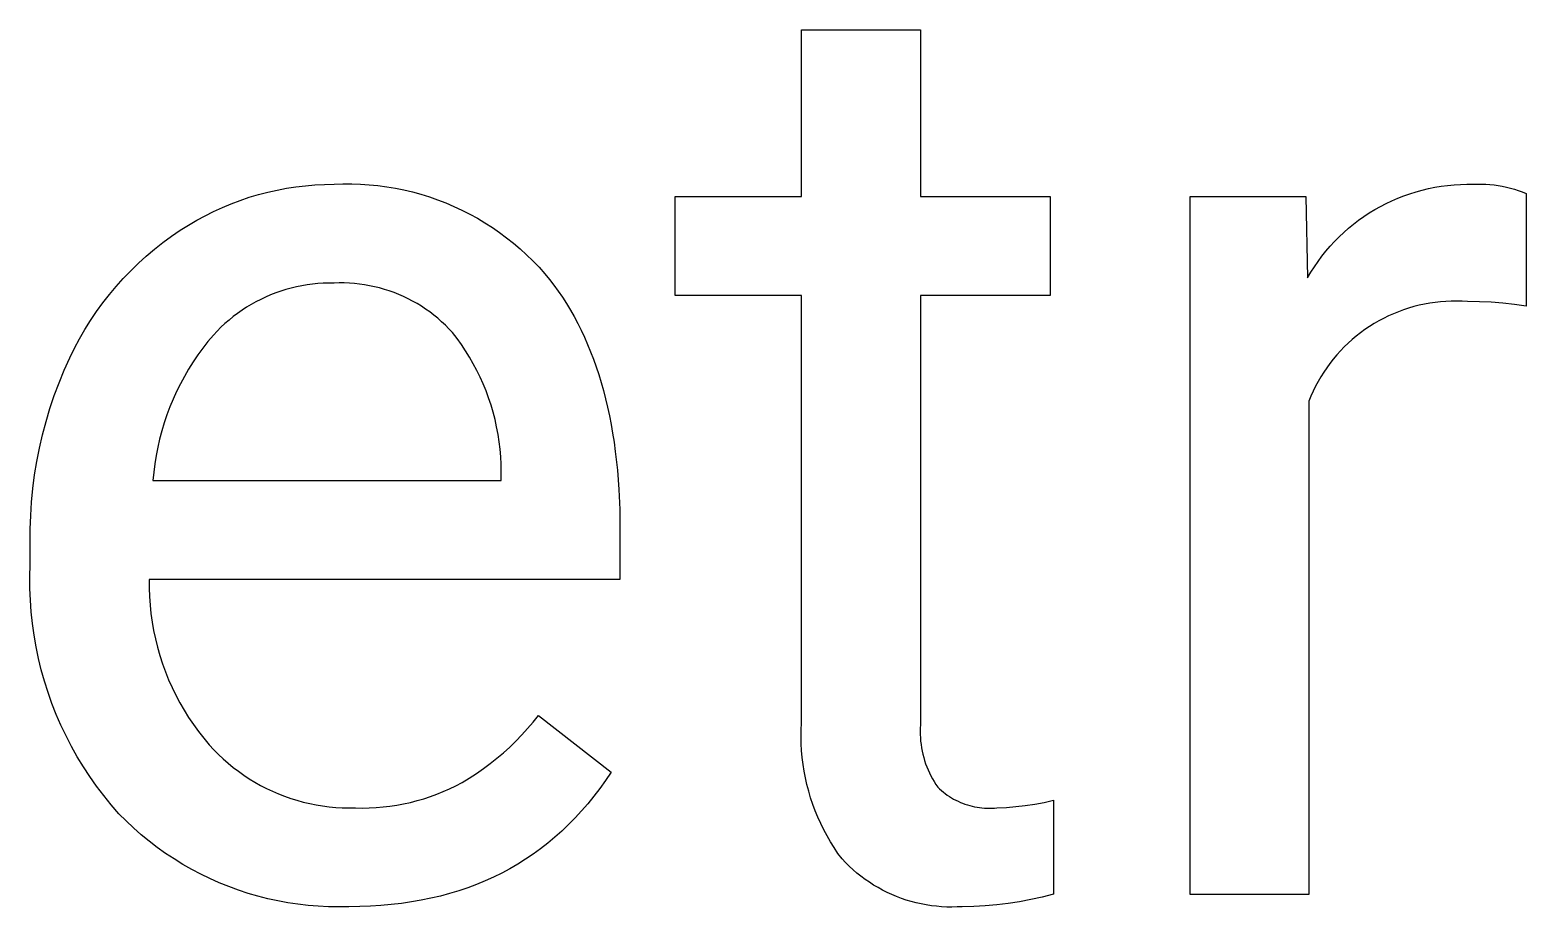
# Model space of a CAD drawing. Header units: millimetres. Extents: x 1422 to 6060, y -58 to 3182.
# Drawn here: x 5858.9 to 5911.9, y 352.2 to 383.3 of the extents above; entities that cross this region are included whole.
import ezdxf

# ---------------------------------------------------------------- set-up
doc = ezdxf.new("R2010")
doc.units = ezdxf.units.MM
doc.header["$MEASUREMENT"] = 0
doc.layers.add('Domyślny', color=7, linetype='Continuous', true_color=0x000000)

msp = doc.modelspace()

# ---------------------------------------------------------------- linework, layer by layer
at = {"layer": 'Domyślny'}
for p, q in [((5886.206, 377.35), (5886.206, 383.255)), ((5886.206, 383.255), (5890.416, 383.255)), ((5890.416, 383.255), (5890.416, 377.35)), ((5867.969, 377.646), (5868.304, 377.697)), ((5868.304, 377.697), (5868.641, 377.737)), ((5868.641, 377.737), (5868.979, 377.766)), ((5868.979, 377.766), (5869.318, 377.782)), ((5869.318, 377.782), (5869.657, 377.787)), ((5869.657, 377.787), (5869.967, 377.799)), ((5869.967, 377.799), (5870.278, 377.8)), ((5870.278, 377.8), (5870.589, 377.791)), ((5870.589, 377.791), (5870.899, 377.771)), ((5870.899, 377.771), (5871.209, 377.74)), ((5871.209, 377.74), (5871.517, 377.7)), ((5871.517, 377.7), (5871.824, 377.648)), ((5908.63, 377.681), (5908.855, 377.718)), ((5908.855, 377.718), (5909.081, 377.748)), ((5909.081, 377.748), (5909.309, 377.77)), ((5909.309, 377.77), (5909.536, 377.784)), ((5909.536, 377.784), (5909.765, 377.789)), ((5909.765, 377.789), (5909.993, 377.787)), ((5909.993, 377.787), (5910.14, 377.793)), ((5910.14, 377.793), (5910.286, 377.793)), ((5910.286, 377.793), (5910.433, 377.788)), ((5910.433, 377.788), (5910.58, 377.778)), ((5910.58, 377.778), (5910.726, 377.763)), ((5910.726, 377.763), (5910.872, 377.743)), ((5910.872, 377.743), (5911.016, 377.718)), ((5911.016, 377.718), (5911.16, 377.687)), ((5866.013, 377.097), (5866.33, 377.216)), ((5866.33, 377.216), (5866.651, 377.325)), ((5866.651, 377.325), (5866.976, 377.422)), ((5866.976, 377.422), (5867.305, 377.508)), ((5867.305, 377.508), (5867.635, 377.583)), ((5867.635, 377.583), (5867.969, 377.646)), ((5871.824, 377.648), (5872.128, 377.587)), ((5872.128, 377.587), (5872.431, 377.515)), ((5872.431, 377.515), (5872.731, 377.433)), ((5872.731, 377.433), (5873.028, 377.341)), ((5873.028, 377.341), (5873.321, 377.239)), ((5873.321, 377.239), (5873.611, 377.128)), ((5881.726, 373.851), (5881.726, 377.35)), ((5881.726, 377.35), (5886.206, 377.35)), ((5890.416, 377.35), (5895.009, 377.35)), ((5895.009, 377.35), (5895.009, 373.851)), ((5899.963, 352.637), (5899.963, 377.35)), ((5899.963, 377.35), (5904.057, 377.35)), ((5904.057, 377.35), (5904.125, 374.479)), ((5906.904, 377.106), (5907.11, 377.204)), ((5907.11, 377.204), (5907.319, 377.294)), ((5907.319, 377.294), (5907.532, 377.378)), ((5907.532, 377.378), (5907.747, 377.454)), ((5907.747, 377.454), (5907.965, 377.522)), ((5907.965, 377.522), (5908.184, 377.583)), ((5908.184, 377.583), (5908.406, 377.636)), ((5908.406, 377.636), (5908.63, 377.681)), ((5911.16, 377.687), (5911.303, 377.652)), ((5911.303, 377.652), (5911.444, 377.612)), ((5911.444, 377.612), (5911.584, 377.567)), ((5911.584, 377.567), (5911.722, 377.517)), ((5911.722, 377.517), (5911.858, 377.463)), ((5911.858, 377.463), (5911.858, 373.471)), ((5864.79, 376.512), (5865.088, 376.674)), ((5865.088, 376.674), (5865.391, 376.826)), ((5865.391, 376.826), (5865.699, 376.967)), ((5865.699, 376.967), (5866.013, 377.097)), ((5873.611, 377.128), (5873.898, 377.006)), ((5873.898, 377.006), (5874.179, 376.875)), ((5874.179, 376.875), (5874.457, 376.734)), ((5874.457, 376.734), (5874.729, 376.584)), ((5905.931, 376.512), (5906.117, 376.644)), ((5906.117, 376.644), (5906.308, 376.77)), ((5906.308, 376.77), (5906.502, 376.889)), ((5906.502, 376.889), (5906.701, 377.001)), ((5906.701, 377.001), (5906.904, 377.106)), ((5863.899, 375.944), (5864.211, 376.157)), ((5864.211, 376.157), (5864.498, 376.339)), ((5864.498, 376.339), (5864.79, 376.512)), ((5874.729, 376.584), (5874.996, 376.425)), ((5874.996, 376.425), (5875.258, 376.258)), ((5875.258, 376.258), (5875.514, 376.081)), ((5905.402, 376.077), (5905.573, 376.228)), ((5905.573, 376.228), (5905.75, 376.373)), ((5905.75, 376.373), (5905.931, 376.512)), ((5863.296, 375.487), (5863.594, 375.721)), ((5863.594, 375.721), (5863.899, 375.944)), ((5875.514, 376.081), (5875.763, 375.896)), ((5875.763, 375.896), (5876.007, 375.702)), ((5876.007, 375.702), (5876.243, 375.501)), ((5904.773, 375.417), (5904.922, 375.59)), ((5904.922, 375.59), (5905.076, 375.758)), ((5905.076, 375.758), (5905.236, 375.921)), ((5905.236, 375.921), (5905.402, 376.077)), ((5862.727, 374.989), (5863.007, 375.243)), ((5863.007, 375.243), (5863.296, 375.487)), ((5876.243, 375.501), (5876.473, 375.291)), ((5876.473, 375.291), (5876.696, 375.074)), ((5876.696, 375.074), (5876.911, 374.849)), ((5904.365, 374.868), (5904.494, 375.056)), ((5904.494, 375.056), (5904.631, 375.239)), ((5904.631, 375.239), (5904.773, 375.417)), ((5862.193, 374.453), (5862.455, 374.726)), ((5862.455, 374.726), (5862.727, 374.989)), ((5876.911, 374.849), (5877.118, 374.618)), ((5877.118, 374.618), (5877.282, 374.417)), ((5904.125, 374.479), (5904.242, 374.676)), ((5904.242, 374.676), (5904.365, 374.868)), ((5861.698, 373.882), (5861.941, 374.172)), ((5861.941, 374.172), (5862.193, 374.453)), ((5867.769, 374.001), (5867.587, 373.937)), ((5867.952, 374.058), (5867.769, 374.001)), ((5868.137, 374.11), (5867.952, 374.058)), ((5868.323, 374.155), (5868.137, 374.11)), ((5868.511, 374.193), (5868.323, 374.155)), ((5868.7, 374.225), (5868.511, 374.193)), ((5868.891, 374.251), (5868.7, 374.225)), ((5869.081, 374.27), (5868.891, 374.251)), ((5869.273, 374.282), (5869.081, 374.27)), ((5869.465, 374.289), (5869.273, 374.282)), ((5869.657, 374.288), (5869.465, 374.289)), ((5869.837, 374.293), (5869.657, 374.288)), ((5870.017, 374.292), (5869.837, 374.293)), ((5870.198, 374.285), (5870.017, 374.292)), ((5870.377, 374.272), (5870.198, 374.285)), ((5870.557, 374.253), (5870.377, 374.272)), ((5870.735, 374.228), (5870.557, 374.253)), ((5870.913, 374.196), (5870.735, 374.228)), ((5871.089, 374.159), (5870.913, 374.196)), ((5871.265, 374.116), (5871.089, 374.159)), ((5871.438, 374.066), (5871.265, 374.116)), ((5871.61, 374.011), (5871.438, 374.066)), ((5871.779, 373.95), (5871.61, 374.011)), ((5877.282, 374.417), (5877.44, 374.211)), ((5877.44, 374.211), (5877.593, 374)), ((5877.593, 374), (5877.742, 373.783)), ((5861.243, 373.277), (5861.465, 373.583)), ((5861.465, 373.583), (5861.698, 373.882)), ((5866.721, 373.529), (5866.556, 373.429)), ((5866.888, 373.622), (5866.721, 373.529)), ((5867.059, 373.71), (5866.888, 373.622)), ((5867.232, 373.792), (5867.059, 373.71)), ((5867.409, 373.867), (5867.232, 373.792)), ((5867.587, 373.937), (5867.409, 373.867)), ((5871.947, 373.884), (5871.779, 373.95)), ((5872.112, 373.811), (5871.947, 373.884)), ((5872.275, 373.733), (5872.112, 373.811)), ((5872.435, 373.65), (5872.275, 373.733)), ((5872.592, 373.561), (5872.435, 373.65)), ((5872.746, 373.467), (5872.592, 373.561)), ((5872.896, 373.368), (5872.746, 373.467)), ((5877.742, 373.783), (5877.884, 373.561)), ((5877.884, 373.561), (5878.022, 373.333)), ((5886.206, 373.851), (5881.726, 373.851)), ((5886.206, 358.702), (5886.206, 373.851)), ((5895.009, 373.851), (5890.416, 373.851)), ((5890.416, 373.851), (5890.416, 358.644)), ((5908.07, 373.502), (5907.884, 373.455)), ((5908.258, 373.543), (5908.07, 373.502)), ((5908.447, 373.577), (5908.258, 373.543)), ((5908.637, 373.605), (5908.447, 373.577)), ((5908.828, 373.626), (5908.637, 373.605)), ((5909.02, 373.64), (5908.828, 373.626)), ((5909.212, 373.648), (5909.02, 373.64)), ((5909.404, 373.65), (5909.212, 373.648)), ((5909.596, 373.644), (5909.404, 373.65)), ((5909.788, 373.632), (5909.596, 373.644)), ((5910.204, 373.627), (5909.788, 373.632)), ((5910.619, 373.609), (5910.204, 373.627)), ((5911.034, 373.577), (5910.619, 373.609)), ((5911.447, 373.531), (5911.034, 373.577)), ((5911.858, 373.471), (5911.447, 373.531)), ((5860.832, 372.643), (5861.032, 372.964)), ((5861.032, 372.964), (5861.243, 373.277)), ((5865.936, 372.979), (5865.79, 372.853)), ((5866.085, 373.099), (5865.936, 372.979)), ((5866.238, 373.215), (5866.085, 373.099)), ((5866.395, 373.325), (5866.238, 373.215)), ((5866.556, 373.429), (5866.395, 373.325)), ((5873.043, 373.264), (5872.896, 373.368)), ((5873.187, 373.154), (5873.043, 373.264)), ((5873.327, 373.04), (5873.187, 373.154)), ((5873.462, 372.921), (5873.327, 373.04)), ((5878.022, 373.333), (5878.155, 373.1)), ((5878.155, 373.1), (5878.282, 372.862)), ((5906.641, 372.948), (5906.475, 372.851)), ((5906.811, 373.039), (5906.641, 372.948)), ((5906.983, 373.123), (5906.811, 373.039)), ((5907.159, 373.202), (5906.983, 373.123)), ((5907.337, 373.275), (5907.159, 373.202)), ((5907.517, 373.341), (5907.337, 373.275)), ((5907.699, 373.401), (5907.517, 373.341)), ((5907.884, 373.455), (5907.699, 373.401)), ((5860.643, 372.315), (5860.832, 372.643)), ((5865.382, 372.448), (5865.19, 372.218)), ((5865.513, 372.588), (5865.382, 372.448)), ((5865.65, 372.723), (5865.513, 372.588)), ((5865.79, 372.853), (5865.65, 372.723)), ((5873.594, 372.798), (5873.462, 372.921)), ((5873.721, 372.67), (5873.594, 372.798)), ((5873.844, 372.538), (5873.721, 372.67)), ((5874.007, 372.327), (5873.844, 372.538)), ((5878.282, 372.862), (5878.404, 372.619)), ((5878.404, 372.619), (5878.521, 372.37)), ((5905.847, 372.41), (5905.7, 372.286)), ((5905.998, 372.528), (5905.847, 372.41)), ((5906.153, 372.642), (5905.998, 372.528)), ((5906.313, 372.749), (5906.153, 372.642)), ((5906.475, 372.851), (5906.313, 372.749)), ((5860.299, 371.641), (5860.465, 371.981)), ((5860.465, 371.981), (5860.643, 372.315)), ((5865.007, 371.982), (5864.831, 371.741)), ((5865.19, 372.218), (5865.007, 371.982)), ((5874.162, 372.111), (5874.007, 372.327)), ((5874.31, 371.89), (5874.162, 372.111)), ((5874.451, 371.663), (5874.31, 371.89)), ((5878.521, 372.37), (5878.633, 372.116)), ((5878.633, 372.116), (5878.739, 371.857)), ((5905.286, 371.886), (5905.157, 371.743)), ((5905.419, 372.024), (5905.286, 371.886)), ((5905.557, 372.158), (5905.419, 372.024)), ((5905.7, 372.286), (5905.557, 372.158)), ((5860.101, 371.201), (5860.299, 371.641)), ((5864.664, 371.493), (5864.505, 371.24)), ((5864.831, 371.741), (5864.664, 371.493)), ((5874.584, 371.432), (5874.451, 371.663)), ((5874.708, 371.197), (5874.584, 371.432)), ((5878.739, 371.857), (5878.84, 371.592)), ((5878.84, 371.592), (5878.937, 371.322)), ((5904.915, 371.444), (5904.802, 371.289)), ((5905.033, 371.596), (5904.915, 371.444)), ((5905.157, 371.743), (5905.033, 371.596)), ((5859.918, 370.754), (5860.101, 371.201)), ((5864.354, 370.981), (5864.213, 370.718)), ((5864.505, 371.24), (5864.354, 370.981)), ((5874.825, 370.958), (5874.708, 371.197)), ((5874.934, 370.715), (5874.825, 370.958)), ((5878.937, 371.322), (5879.027, 371.046)), ((5879.027, 371.046), (5879.113, 370.765)), ((5904.592, 370.967), (5904.496, 370.801)), ((5904.694, 371.13), (5904.592, 370.967)), ((5904.802, 371.289), (5904.694, 371.13)), ((5859.595, 369.844), (5859.749, 370.301)), ((5859.749, 370.301), (5859.918, 370.754)), ((5864.08, 370.45), (5863.956, 370.178)), ((5864.213, 370.718), (5864.08, 370.45)), ((5875.035, 370.468), (5874.934, 370.715)), ((5875.127, 370.218), (5875.035, 370.468)), ((5879.113, 370.765), (5879.194, 370.479)), ((5879.194, 370.479), (5879.269, 370.188)), ((5904.242, 370.283), (5904.17, 370.105)), ((5904.321, 370.459), (5904.242, 370.283)), ((5904.405, 370.631), (5904.321, 370.459)), ((5904.496, 370.801), (5904.405, 370.631)), ((5859.456, 369.381), (5859.595, 369.844)), ((5863.842, 369.902), (5863.736, 369.622)), ((5863.956, 370.178), (5863.842, 369.902)), ((5875.211, 369.965), (5875.127, 370.218)), ((5875.286, 369.71), (5875.211, 369.965)), ((5879.269, 370.188), (5879.339, 369.891)), ((5879.339, 369.891), (5879.404, 369.589)), ((5904.17, 370.105), (5904.17, 352.637)), ((5859.333, 368.914), (5859.456, 369.381)), ((5863.641, 369.339), (5863.555, 369.053)), ((5863.736, 369.622), (5863.641, 369.339)), ((5875.353, 369.452), (5875.286, 369.71)), ((5875.41, 369.192), (5875.353, 369.452)), ((5879.404, 369.589), (5879.464, 369.281)), ((5879.464, 369.281), (5879.518, 368.969)), ((5859.224, 368.444), (5859.333, 368.914)), ((5863.478, 368.764), (5863.411, 368.473)), ((5863.555, 369.053), (5863.478, 368.764)), ((5875.46, 368.93), (5875.41, 369.192)), ((5875.5, 368.666), (5875.46, 368.93)), ((5879.518, 368.969), (5879.568, 368.65)), ((5859.131, 367.97), (5859.224, 368.444)), ((5863.354, 368.179), (5863.307, 367.884)), ((5863.411, 368.473), (5863.354, 368.179)), ((5875.531, 368.402), (5875.5, 368.666)), ((5875.554, 368.136), (5875.531, 368.402)), ((5879.568, 368.65), (5879.612, 368.327)), ((5879.612, 368.327), (5879.685, 367.664)), ((5859.053, 367.493), (5859.131, 367.97)), ((5863.307, 367.884), (5863.27, 367.587)), ((5875.567, 367.87), (5875.554, 368.136)), ((5875.572, 367.604), (5875.567, 367.87)), ((5879.685, 367.664), (5879.737, 366.98)), ((5858.991, 367.014), (5859.053, 367.493)), ((5863.27, 367.587), (5863.243, 367.29)), ((5863.243, 367.29), (5875.572, 367.29)), ((5875.572, 367.29), (5875.572, 367.604)), ((5858.945, 366.533), (5858.991, 367.014)), ((5879.737, 366.98), (5879.768, 366.274)), ((5858.899, 365.569), (5858.914, 366.051)), ((5858.914, 366.051), (5858.945, 366.533)), ((5879.768, 366.274), (5879.778, 365.547)), ((5858.9, 365.086), (5858.899, 365.569)), ((5879.778, 365.547), (5879.778, 363.791)), ((5858.9, 364.31), (5858.9, 365.086)), ((5858.886, 363.893), (5858.9, 364.31)), ((5858.886, 363.475), (5858.886, 363.893)), ((5858.901, 363.058), (5858.886, 363.475)), ((5879.778, 363.791), (5863.106, 363.791)), ((5863.106, 363.791), (5863.106, 363.487)), ((5863.106, 363.487), (5863.116, 363.184)), ((5858.93, 362.642), (5858.901, 363.058)), ((5863.116, 363.184), (5863.138, 362.881)), ((5863.138, 362.881), (5863.169, 362.579)), ((5858.973, 362.227), (5858.93, 362.642)), ((5863.169, 362.579), (5863.211, 362.278)), ((5859.031, 361.813), (5858.973, 362.227)), ((5859.102, 361.402), (5859.031, 361.813)), ((5863.211, 362.278), (5863.264, 361.979)), ((5863.264, 361.979), (5863.327, 361.682)), ((5859.187, 360.993), (5859.102, 361.402)), ((5863.327, 361.682), (5863.4, 361.388)), ((5863.4, 361.388), (5863.484, 361.096)), ((5859.286, 360.588), (5859.187, 360.993)), ((5863.484, 361.096), (5863.577, 360.807)), ((5863.577, 360.807), (5863.681, 360.522)), ((5859.399, 360.186), (5859.286, 360.588)), ((5863.681, 360.522), (5863.795, 360.24)), ((5863.795, 360.24), (5863.918, 359.963)), ((5859.526, 359.788), (5859.399, 360.186)), ((5859.666, 359.395), (5859.526, 359.788)), ((5863.918, 359.963), (5864.051, 359.69)), ((5864.051, 359.69), (5864.193, 359.422)), ((5859.819, 359.007), (5859.666, 359.395)), ((5864.193, 359.422), (5864.345, 359.159)), ((5864.345, 359.159), (5864.505, 358.901)), ((5859.986, 358.624), (5859.819, 359.007)), ((5864.505, 358.901), (5864.675, 358.65)), ((5864.675, 358.65), (5864.853, 358.404)), ((5876.506, 358.507), (5876.702, 358.736)), ((5876.702, 358.736), (5876.891, 358.972)), ((5876.891, 358.972), (5879.46, 356.967)), ((5886.194, 358.459), (5886.206, 358.702)), ((5890.416, 358.644), (5890.409, 358.528)), ((5860.165, 358.247), (5859.986, 358.624)), ((5860.357, 357.877), (5860.165, 358.247)), ((5864.853, 358.404), (5865.04, 358.165)), ((5865.04, 358.165), (5865.235, 357.932)), ((5876.093, 358.066), (5876.303, 358.283)), ((5876.303, 358.283), (5876.506, 358.507)), ((5886.191, 358.215), (5886.194, 358.459)), ((5886.196, 357.971), (5886.191, 358.215)), ((5890.409, 358.528), (5890.407, 358.411)), ((5890.407, 358.411), (5890.408, 358.294)), ((5890.408, 358.294), (5890.413, 358.177)), ((5890.413, 358.177), (5890.423, 358.06)), ((5860.562, 357.513), (5860.357, 357.877)), ((5865.235, 357.932), (5865.393, 357.761)), ((5865.393, 357.761), (5865.557, 357.596)), ((5865.557, 357.596), (5865.726, 357.436)), ((5875.422, 357.458), (5875.652, 357.654)), ((5875.652, 357.654), (5875.876, 357.856)), ((5875.876, 357.856), (5876.093, 358.066)), ((5886.209, 357.727), (5886.196, 357.971)), ((5886.23, 357.484), (5886.209, 357.727)), ((5890.423, 358.06), (5890.436, 357.944)), ((5890.436, 357.944), (5890.454, 357.829)), ((5890.454, 357.829), (5890.475, 357.714)), ((5890.475, 357.714), (5890.501, 357.599)), ((5890.501, 357.599), (5890.53, 357.486)), ((5860.779, 357.157), (5860.562, 357.513)), ((5861.008, 356.808), (5860.779, 357.157)), ((5865.726, 357.436), (5865.901, 357.283)), ((5865.901, 357.283), (5866.081, 357.136)), ((5866.081, 357.136), (5866.266, 356.995)), ((5874.696, 356.917), (5874.944, 357.089)), ((5874.944, 357.089), (5875.186, 357.27)), ((5875.186, 357.27), (5875.422, 357.458)), ((5886.26, 357.242), (5886.23, 357.484)), ((5886.297, 357), (5886.26, 357.242)), ((5890.53, 357.486), (5890.563, 357.374)), ((5890.563, 357.374), (5890.6, 357.263)), ((5890.6, 357.263), (5890.641, 357.154)), ((5890.641, 357.154), (5890.686, 357.046)), ((5890.686, 357.046), (5890.734, 356.939)), ((5861.248, 356.467), (5861.008, 356.808)), ((5866.266, 356.995), (5866.456, 356.86)), ((5866.456, 356.86), (5866.65, 356.733)), ((5866.65, 356.733), (5866.849, 356.612)), ((5866.849, 356.612), (5867.052, 356.498)), ((5873.967, 356.482), (5874.184, 356.596)), ((5874.184, 356.596), (5874.443, 356.752)), ((5874.443, 356.752), (5874.696, 356.917)), ((5879.264, 356.673), (5879.062, 356.389)), ((5879.46, 356.967), (5879.264, 356.673)), ((5886.343, 356.761), (5886.297, 357)), ((5886.397, 356.523), (5886.343, 356.761)), ((5886.459, 356.287), (5886.397, 356.523)), ((5890.734, 356.939), (5890.786, 356.834)), ((5890.786, 356.834), (5890.842, 356.731)), ((5890.842, 356.731), (5890.901, 356.631)), ((5890.901, 356.631), (5890.963, 356.532)), ((5890.963, 356.532), (5891.029, 356.435)), ((5861.501, 356.134), (5861.248, 356.467)), ((5861.764, 355.81), (5861.501, 356.134)), ((5867.052, 356.498), (5867.259, 356.391)), ((5867.259, 356.391), (5867.469, 356.292)), ((5867.469, 356.292), (5867.683, 356.199)), ((5867.683, 356.199), (5867.899, 356.115)), ((5867.899, 356.115), (5868.119, 356.038)), ((5868.119, 356.038), (5868.341, 355.968)), ((5872.594, 355.957), (5872.83, 356.025)), ((5872.83, 356.025), (5873.063, 356.101)), ((5873.063, 356.101), (5873.293, 356.185)), ((5873.293, 356.185), (5873.521, 356.277)), ((5873.521, 356.277), (5873.746, 356.376)), ((5873.746, 356.376), (5873.967, 356.482)), ((5878.853, 356.115), (5878.639, 355.849)), ((5879.062, 356.389), (5878.853, 356.115)), ((5886.528, 356.053), (5886.459, 356.287)), ((5886.606, 355.821), (5886.528, 356.053)), ((5891.029, 356.435), (5891.093, 356.374)), ((5891.093, 356.374), (5891.159, 356.315)), ((5891.159, 356.315), (5891.226, 356.259)), ((5891.226, 356.259), (5891.296, 356.205)), ((5891.296, 356.205), (5891.367, 356.153)), ((5891.367, 356.153), (5891.44, 356.104)), ((5891.44, 356.104), (5891.515, 356.057)), ((5891.515, 356.057), (5891.591, 356.013)), ((5891.591, 356.013), (5891.669, 355.971)), ((5862.038, 355.495), (5861.764, 355.81)), ((5862.293, 355.238), (5862.038, 355.495)), ((5868.341, 355.968), (5868.565, 355.906)), ((5868.565, 355.906), (5868.791, 355.852)), ((5868.791, 355.852), (5869.019, 355.806)), ((5869.019, 355.806), (5869.249, 355.768)), ((5869.249, 355.768), (5869.479, 355.738)), ((5869.479, 355.738), (5869.711, 355.716)), ((5869.711, 355.716), (5869.943, 355.702)), ((5869.943, 355.702), (5870.176, 355.697)), ((5870.176, 355.697), (5870.408, 355.699)), ((5870.408, 355.699), (5870.654, 355.695)), ((5870.654, 355.695), (5870.899, 355.7)), ((5870.899, 355.7), (5871.144, 355.712)), ((5871.144, 355.712), (5871.389, 355.733)), ((5871.389, 355.733), (5871.633, 355.762)), ((5871.633, 355.762), (5871.875, 355.798)), ((5871.875, 355.798), (5872.116, 355.843)), ((5872.116, 355.843), (5872.356, 355.896)), ((5872.356, 355.896), (5872.594, 355.957)), ((5878.419, 355.593), (5878.192, 355.346)), ((5878.639, 355.849), (5878.419, 355.593)), ((5886.691, 355.593), (5886.606, 355.821)), ((5886.784, 355.367), (5886.691, 355.593)), ((5891.669, 355.971), (5891.748, 355.932)), ((5891.748, 355.932), (5891.829, 355.896)), ((5891.829, 355.896), (5891.91, 355.862)), ((5891.91, 355.862), (5891.993, 355.832)), ((5891.993, 355.832), (5892.077, 355.804)), ((5892.077, 355.804), (5892.161, 355.779)), ((5892.161, 355.779), (5892.247, 355.757)), ((5892.247, 355.757), (5892.333, 355.737)), ((5892.333, 355.737), (5892.419, 355.721)), ((5892.419, 355.721), (5892.506, 355.708)), ((5892.506, 355.708), (5892.594, 355.698)), ((5892.594, 355.698), (5892.682, 355.69)), ((5892.682, 355.69), (5892.77, 355.686)), ((5892.77, 355.686), (5892.858, 355.685)), ((5892.858, 355.685), (5892.946, 355.686)), ((5892.946, 355.686), (5893.034, 355.691)), ((5893.034, 355.691), (5893.122, 355.699)), ((5893.122, 355.699), (5893.459, 355.716)), ((5893.459, 355.716), (5893.794, 355.745)), ((5893.794, 355.745), (5894.128, 355.784)), ((5894.128, 355.784), (5894.461, 355.835)), ((5894.461, 355.835), (5894.792, 355.896)), ((5894.792, 355.896), (5895.121, 355.969)), ((5895.121, 355.969), (5895.121, 352.644)), ((5862.557, 354.99), (5862.293, 355.238)), ((5862.829, 354.751), (5862.557, 354.99)), ((5877.96, 355.109), (5877.721, 354.881)), ((5878.192, 355.346), (5877.96, 355.109)), ((5886.885, 355.145), (5886.784, 355.367)), ((5886.993, 354.926), (5886.885, 355.145)), ((5887.108, 354.711), (5886.993, 354.926)), ((5863.108, 354.521), (5862.829, 354.751)), ((5863.396, 354.301), (5863.108, 354.521)), ((5877.226, 354.453), (5876.969, 354.253)), ((5877.476, 354.662), (5877.226, 354.453)), ((5877.721, 354.881), (5877.476, 354.662)), ((5887.23, 354.5), (5887.108, 354.711)), ((5887.36, 354.293), (5887.23, 354.5)), ((5863.69, 354.09), (5863.396, 354.301)), ((5863.992, 353.89), (5863.69, 354.09)), ((5864.3, 353.7), (5863.992, 353.89)), ((5876.437, 353.88), (5876.163, 353.708)), ((5876.706, 354.062), (5876.437, 353.88)), ((5876.969, 354.253), (5876.706, 354.062)), ((5887.496, 354.09), (5887.36, 354.293)), ((5887.639, 353.893), (5887.496, 354.09)), ((5887.765, 353.761), (5887.639, 353.893)), ((5864.614, 353.52), (5864.3, 353.7)), ((5864.934, 353.351), (5864.614, 353.52)), ((5865.26, 353.193), (5864.934, 353.351)), ((5875.595, 353.391), (5875.302, 353.247)), ((5875.882, 353.545), (5875.595, 353.391)), ((5876.163, 353.708), (5875.882, 353.545)), ((5887.895, 353.633), (5887.765, 353.761)), ((5888.029, 353.51), (5887.895, 353.633)), ((5888.167, 353.391), (5888.029, 353.51)), ((5888.31, 353.278), (5888.167, 353.391)), ((5865.591, 353.046), (5865.26, 353.193)), ((5865.926, 352.91), (5865.591, 353.046)), ((5866.266, 352.786), (5865.926, 352.91)), ((5874.387, 352.87), (5874.07, 352.763)), ((5874.698, 352.986), (5874.387, 352.87)), ((5875.003, 353.112), (5874.698, 352.986)), ((5875.302, 353.247), (5875.003, 353.112)), ((5888.456, 353.169), (5888.31, 353.278)), ((5888.606, 353.066), (5888.456, 353.169)), ((5888.759, 352.968), (5888.606, 353.066)), ((5888.916, 352.875), (5888.759, 352.968)), ((5889.076, 352.787), (5888.916, 352.875)), ((5866.61, 352.673), (5866.266, 352.786)), ((5866.958, 352.571), (5866.61, 352.673)), ((5867.309, 352.482), (5866.958, 352.571)), ((5867.663, 352.404), (5867.309, 352.482)), ((5868.019, 352.339), (5867.663, 352.404)), ((5868.377, 352.285), (5868.019, 352.339)), ((5868.736, 352.244), (5868.377, 352.285)), ((5871.681, 352.274), (5871.315, 352.241)), ((5872.04, 352.316), (5871.681, 352.274)), ((5872.394, 352.367), (5872.04, 352.316)), ((5872.741, 352.428), (5872.394, 352.367)), ((5873.082, 352.498), (5872.741, 352.428)), ((5873.417, 352.577), (5873.082, 352.498)), ((5873.747, 352.665), (5873.417, 352.577)), ((5874.07, 352.763), (5873.747, 352.665)), ((5889.238, 352.706), (5889.076, 352.787)), ((5889.404, 352.63), (5889.238, 352.706)), ((5889.572, 352.559), (5889.404, 352.63)), ((5889.742, 352.495), (5889.572, 352.559)), ((5889.915, 352.436), (5889.742, 352.495)), ((5890.089, 352.384), (5889.915, 352.436)), ((5890.265, 352.337), (5890.089, 352.384)), ((5890.443, 352.297), (5890.265, 352.337)), ((5890.622, 352.263), (5890.443, 352.297)), ((5893.521, 352.316), (5893.116, 352.266)), ((5893.925, 352.378), (5893.521, 352.316)), ((5894.327, 352.453), (5893.925, 352.378)), ((5894.726, 352.542), (5894.327, 352.453)), ((5895.121, 352.644), (5894.726, 352.542)), ((5904.17, 352.637), (5899.963, 352.637)), ((5869.097, 352.214), (5868.736, 352.244)), ((5869.459, 352.197), (5869.097, 352.214)), ((5869.821, 352.192), (5869.459, 352.197)), ((5870.183, 352.2), (5869.821, 352.192)), ((5870.566, 352.204), (5870.183, 352.2)), ((5870.944, 352.218), (5870.566, 352.204)), ((5871.315, 352.241), (5870.944, 352.218)), ((5890.802, 352.235), (5890.622, 352.263)), ((5890.983, 352.214), (5890.802, 352.235)), ((5891.164, 352.198), (5890.983, 352.214)), ((5891.346, 352.189), (5891.164, 352.198)), ((5891.528, 352.186), (5891.346, 352.189)), ((5891.71, 352.19), (5891.528, 352.186)), ((5891.892, 352.2), (5891.71, 352.19)), ((5892.301, 352.208), (5891.892, 352.2)), ((5892.709, 352.231), (5892.301, 352.208)), ((5893.116, 352.266), (5892.709, 352.231))]:
    msp.add_line(p, q, dxfattribs=at)

doc.saveas('drawing.dxf')
